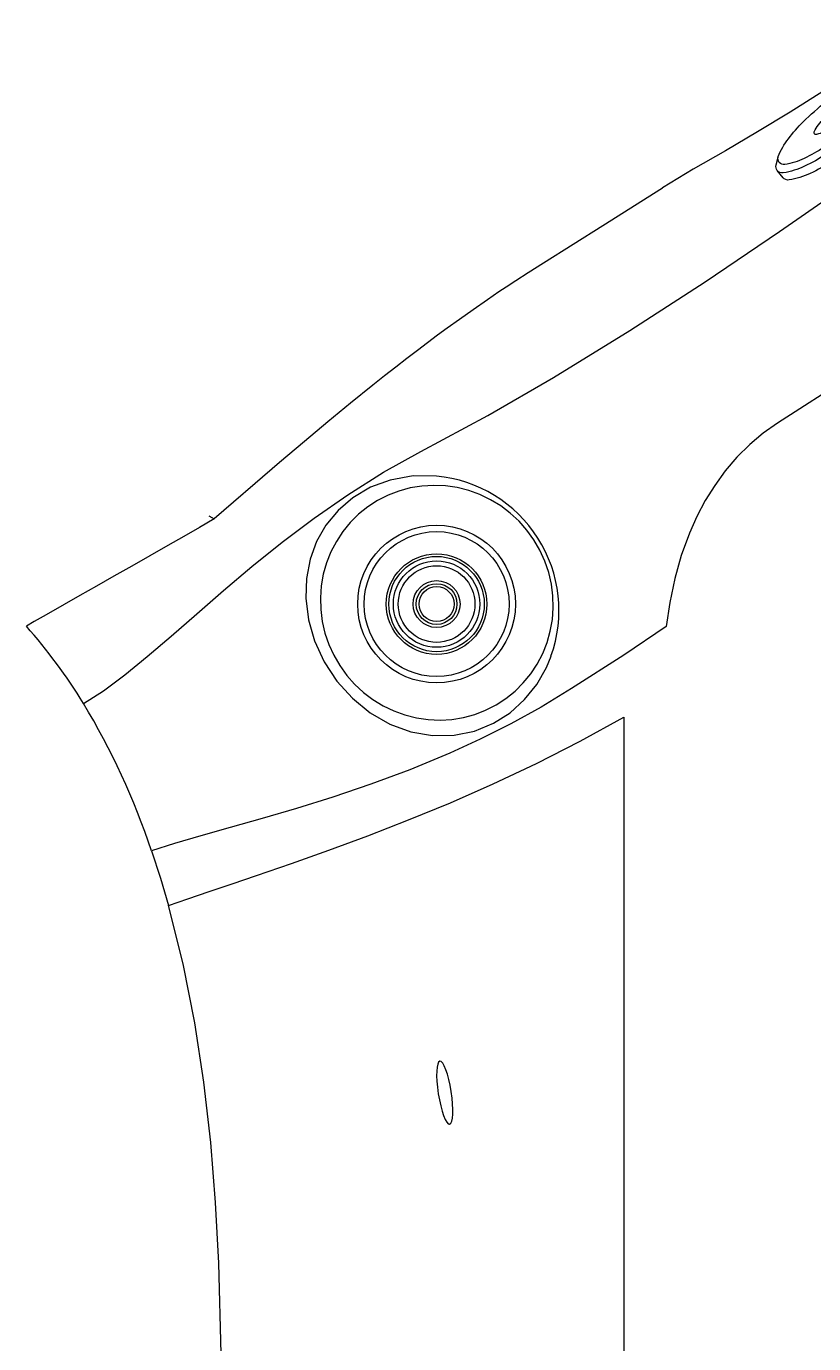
# Model space of a CAD drawing. Extents: x 398 to 509, y 623 to 780.
# Drawn here: x 482.5 to 491.5, y 689.46 to 704.51 of the extents above; entities that cross this region are included whole.
import ezdxf

# ---------------------------------------------------------------- set-up
doc = ezdxf.new("R2010")
doc.units = 0
doc.header["$MEASUREMENT"] = 0
for name, color, linetype in [('1', 4, 'Continuous'), ('JET', 3, 'Continuous'), ('LIGHT', 2, 'Continuous')]:
    doc.layers.add(name, color=color, linetype=linetype)

# ---------------------------------------------------------------- blocks, each defined once
blk = doc.blocks.new('2016MINI_4')
at = {"layer": '1', "color": 4}
for radius in [0.901, 0.2]:
    blk.add_circle((0, 0), radius, dxfattribs=at)
at = {"layer": '1', "color": 3}
for radius in [0.828, 0.575, 0.545, 0.494, 0.268, 0.233]:
    blk.add_circle((0, 0), radius, dxfattribs=at)
blk = doc.blocks.new('MINI')
at = {"layer": '1', "color": 3}
for p, q in [((0.223, 0.931), (0.327, 0.931)), ((0.391, 0.895), (0.44, 0.828)), ((0.391, 0.895), (0.391, 0.895)), ((0.386, -0.902), (0.441, -0.828)), ((0.223, -0.932), (0.327, -0.932)), ((0.327, -0.932), (0.327, -0.932))]:
    blk.add_line(p, q, dxfattribs=at)
for points in [[(0.223, 0.931, 0.267867), (0.159, 0.895, 0.072378), (0.065, 0.659, 0.034036), (0.019, 0.384, 0.024706), (0, 0, 0.024706), (0.019, -0.384, 0.034036), (0.065, -0.659, 0.072378), (0.159, -0.895, 0.267867), (0.223, -0.932, 0.267867)], [(0.391, 0.895, 0.267867), (0.327, 0.931, 0.267867), (0.264, 0.895, 0.072378), (0.17, 0.659, 0.034036), (0.123, 0.384, 0.024706), (0.104, 0, 0.024706), (0.123, -0.384, 0.034036), (0.17, -0.659, 0.072378), (0.264, -0.895, 0.267867), (0.327, -0.932, 0.267867)], [(0.327, -0.932, 0.238458), (0.386, -0.902, 0.072378)]]:
    blk.add_lwpolyline(points, format="xyb", dxfattribs=at)
for points in [[(0.386, -0.855, 0.267867), (0.445, -0.822, 0.072378), (0.531, -0.605, 0.034036), (0.574, -0.352, 0.024706), (0.591, 0, 0.024706), (0.574, 0.352, 0.034036), (0.531, 0.605, 0.072378), (0.445, 0.822, 0.267867), (0.386, 0.855, 0.267867), (0.328, 0.822, 0.072378), (0.242, 0.605, 0.034036), (0.199, 0.352, 0.024706), (0.182, 0, 0.024706), (0.199, -0.352, 0.034036), (0.242, -0.605, 0.072378), (0.328, -0.822, 0.267867)], [(0.388, 0.343, 0.280852), (0.368, 0.331, 0.066452), (0.337, 0.244, 0.030521), (0.321, 0.143, 0.022038), (0.315, 0.003, 0.022038), (0.321, -0.137, 0.030521), (0.337, -0.238, 0.066452), (0.368, -0.325, 0.280852), (0.388, -0.337, 0.280852), (0.408, -0.325, 0.066452), (0.439, -0.238, 0.030521), (0.454, -0.137, 0.022038), (0.46, 0.003, 0.022038), (0.454, 0.143, 0.030521), (0.439, 0.244, 0.066452), (0.408, 0.331, 0.280852)]]:
    blk.add_lwpolyline(points, format="xyb", close=True, dxfattribs=at)
blk = doc.blocks.new('2018 PRISM')
at = {"layer": '1', "linetype": 'Continuous', "lineweight": 25}
for p, q in [((86.006, 55.212), (86.069, 55.178)), ((91.232, 53.947), (90.747, 53.622)), ((90.747, 53.622), (90.152, 53.238)), ((90.747, 52.912), (90.747, 43.708))]:
    blk.add_line(p, q, dxfattribs=at)
at = {"layer": '1', "linetype": 'Continuous', "lineweight": 25, "flags": 128}
for points in [[(94.166, 60.808), (93.783, 60.557), (93.401, 60.309), (93.021, 60.065), (92.647, 59.829), (92.276, 59.601), (91.908, 59.384), (91.542, 59.177), (91.19, 58.961)], [(88.43, 55.948), (89.193, 56.359), (89.943, 56.793), (90.816, 57.332), (91.677, 57.89), (92.528, 58.463), (93.792, 59.338), (95.049, 60.218), (95.07, 60.233)], [(91.19, 58.96), (90.509, 58.527), (89.83, 58.101)], [(96.349, 58.759), (94.839, 57.778), (93.324, 56.8), (92.503, 56.272)], [(89.83, 58.101), (89.657, 57.992), (89.515, 57.901), (89.404, 57.827), (89.321, 57.772), (89.19, 57.683), (89.027, 57.57), (88.871, 57.459), (88.729, 57.357), (88.62, 57.277), (88.507, 57.192), (88.389, 57.104), (88.268, 57.011), (88.143, 56.914), (88.014, 56.813), (87.881, 56.707), (87.627, 56.502), (87.367, 56.288), (87.101, 56.065), (86.816, 55.823), (86.538, 55.584), (86.289, 55.369), (86.069, 55.178)], [(92.503, 56.272), (92.339, 56.157), (92.186, 56.028), (92.039, 55.883), (91.906, 55.726), (91.786, 55.561), (91.679, 55.389), (91.583, 55.206), (91.498, 55.016), (91.405, 54.759), (91.33, 54.496), (91.273, 54.223), (91.232, 53.947)], [(84.574, 53.07), (84.803, 53.215), (85.046, 53.396), (85.304, 53.606), (85.578, 53.839), (85.868, 54.092), (86.175, 54.359), (86.5, 54.633), (86.845, 54.911), (87.209, 55.187), (87.594, 55.455), (88.001, 55.711), (88.43, 55.948)], [(88.609, 55.667), (88.341, 55.669), (88.078, 55.623), (87.855, 55.54), (87.651, 55.419), (87.484, 55.276), (87.345, 55.108), (87.238, 54.92), (87.163, 54.719), (87.121, 54.498), (87.115, 54.271), (87.146, 54.026), (87.215, 53.786), (87.326, 53.546), (87.471, 53.325), (87.648, 53.128), (87.851, 52.962), (88.076, 52.833), (88.316, 52.745), (88.562, 52.703), (88.811, 52.707), (89.041, 52.754), (89.26, 52.843), (89.448, 52.963), (89.615, 53.113), (89.754, 53.287), (89.864, 53.481), (89.917, 53.608)], [(87.286, 54.142), (87.303, 54.006), (87.333, 53.873), (87.377, 53.744), (87.434, 53.62), (87.502, 53.501), (87.582, 53.39), (87.673, 53.288), (87.773, 53.195), (87.882, 53.113), (87.998, 53.042), (88.12, 52.983), (88.248, 52.937), (88.379, 52.904), (88.513, 52.884), (88.648, 52.878), (88.782, 52.886), (88.915, 52.908), (89.044, 52.943), (89.169, 52.991), (89.289, 53.052), (89.401, 53.125), (89.505, 53.209), (89.6, 53.303), (89.685, 53.407), (89.759, 53.519), (89.821, 53.639), (89.871, 53.764), (89.908, 53.894), (89.932, 54.027), (89.942, 54.163), (89.938, 54.299), (89.921, 54.434), (89.89, 54.567), (89.846, 54.696), (89.79, 54.821), (89.721, 54.939), (89.641, 55.05), (89.551, 55.152), (89.451, 55.245), (89.342, 55.327), (89.226, 55.398), (89.103, 55.457), (88.976, 55.504), (88.844, 55.537), (88.711, 55.556), (88.576, 55.562), (88.441, 55.554), (88.309, 55.532), (88.179, 55.497), (88.054, 55.449), (87.935, 55.388), (87.823, 55.315), (87.718, 55.231), (87.623, 55.137), (87.538, 55.033), (87.464, 54.921), (87.402, 54.801), (87.352, 54.676), (87.315, 54.546), (87.292, 54.413), (87.282, 54.277), (87.286, 54.142)], [(86.069, 55.178), (85.899, 55.081), (85.721, 54.979), (85.537, 54.874), (85.332, 54.757), (85.127, 54.64), (84.923, 54.524), (84.725, 54.411), (84.534, 54.302), (84.355, 54.199), (84.23, 54.128), (84.115, 54.063), (84.012, 54.004), (83.922, 53.953)], [(90.152, 53.238), (89.805, 53.028), (89.456, 52.836), (89.108, 52.661), (88.761, 52.502), (88.304, 52.312), (87.857, 52.145), (87.424, 51.999), (87.009, 51.869), (86.617, 51.755), (86.251, 51.652), (85.915, 51.557), (85.614, 51.469), (85.351, 51.384)], [(85.546, 50.758), (85.767, 50.835), (86.01, 50.918), (86.273, 51.007), (86.553, 51.102), (86.952, 51.24), (87.377, 51.391), (87.823, 51.556), (88.288, 51.737), (88.766, 51.934), (89.255, 52.149), (89.751, 52.383), (90.249, 52.637), (90.747, 52.912)], [(85.351, 51.384), (85.453, 51.073), (85.546, 50.758)], [(86.147, 42.523), (86.151, 43.56), (86.155, 44.598), (86.149, 45.635), (86.121, 46.672), (86.084, 47.363), (86.028, 48.052), (85.95, 48.739), (85.846, 49.42), (85.712, 50.094), (85.546, 50.758)]]:
    blk.add_lwpolyline(points, dxfattribs=at)
at = {"layer": '1'}
blk.add_circle((88.609, 54.205), 0.438, dxfattribs=at)
at = {"layer": '1', "linetype": 'Continuous', "lineweight": 25}
for centre, radius, start, end in [((88.464, 54.131), 1.543, 340.2146, 84.6384), ((79.056, 49.677), 6.478, 31.5844, 41.3022), ((77.6, 48.832), 8.16, 18.2254, 31.2851)]:
    blk.add_arc(centre, radius, start, end, dxfattribs=at)
at = {"layer": 'LIGHT', "extrusion": (0, 0, -1)}
blk.add_ellipse((88.702, 48.62), major_axis=(0.056, -0.36), ratio=0.205485, dxfattribs=at)
at = {"layer": 'JET', "xscale": -1, "rotation": 308.931760466619}
blk.add_blockref('MINI', (93.432, 59.491), dxfattribs=at)
at = {"layer": 'JET', "color": 1, "rotation": 90}
blk.add_blockref('2016MINI_4', (88.609, 54.205), dxfattribs=at)

msp = doc.modelspace()

# ---------------------------------------------------------------- block references
at = {"layer": '1'}
msp.add_blockref('2018 PRISM', (398.58, 643.705), dxfattribs=at)

doc.saveas('drawing.dxf')
